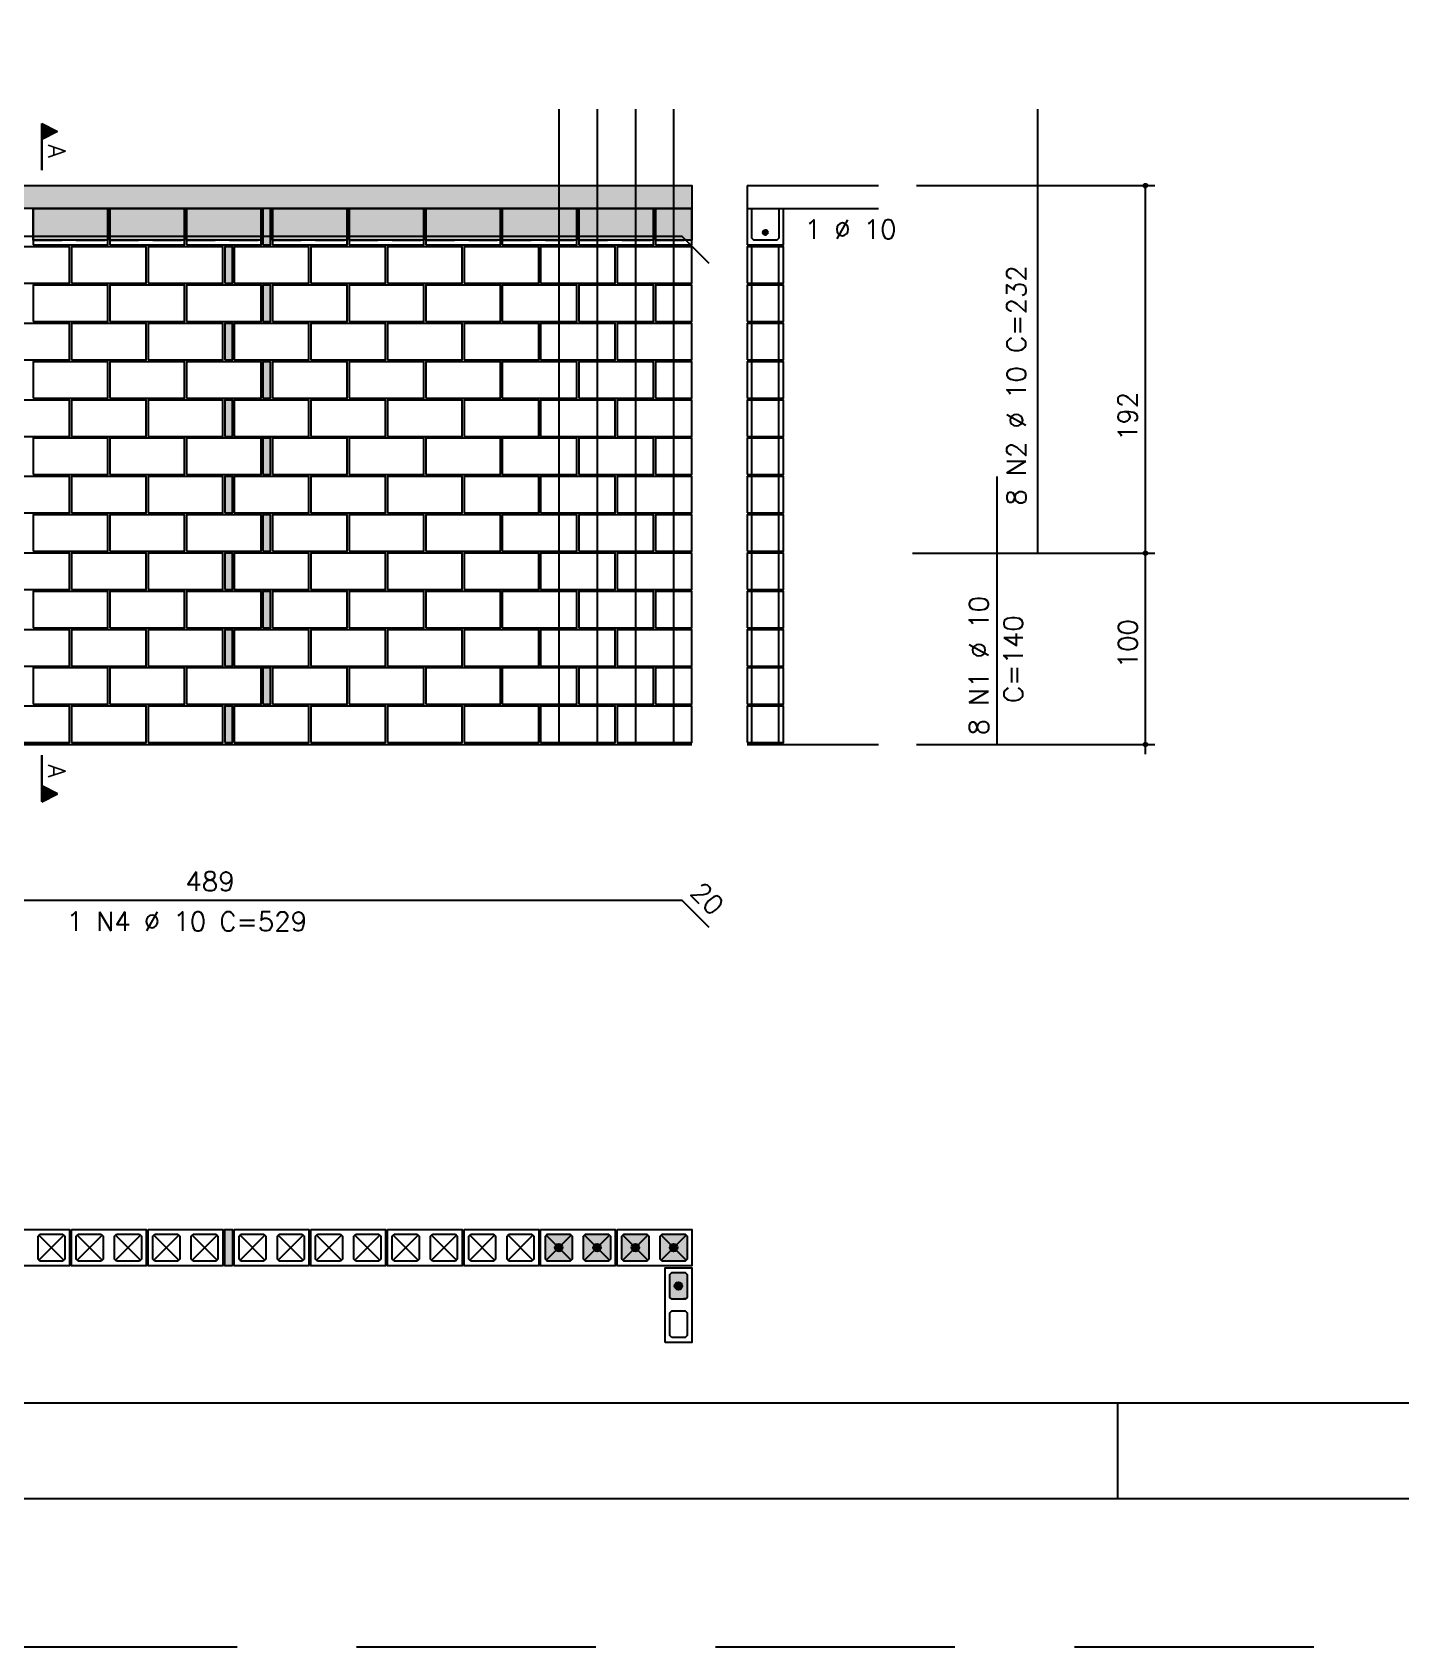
# Model space of a CAD drawing. Extents: x -1.9 to 86, y -1.6 to 60.9.
# Drawn here: x 9.66 to 23.96, y -1.55 to 15.32 of the extents above; entities that cross this region are included whole.
import ezdxf

# ---------------------------------------------------------------- set-up
doc = ezdxf.new("R2010")
doc.units = 0
doc.header["$MEASUREMENT"] = 0
doc.linetypes.add('ESTILO_TQS_0001', pattern=[0.45, 0.3, -0.15])
doc.linetypes.add('HIDDEN', pattern=[0.375, 0.25, -0.125])
doc.layers.get('0').update_dxf_attribs({"linetype": 'CONTINUOUS'})
doc.layers.get('Defpoints').update_dxf_attribs({"linetype": 'CONTINUOUS'})
for name, color, linetype in [('ARQ_FOLHA', 7, 'CONTINUOUS'), ('PENA_01', 1, 'CONTINUOUS'), ('PENA_02', 2, 'CONTINUOUS'), ('PENA_03', 3, 'CONTINUOUS'), ('PENA_05', 5, 'CONTINUOUS'), ('PENA_09', 254, 'CONTINUOUS'), ('PENA_11', 252, 'CONTINUOUS'), ('PENA_25', 210, 'CONTINUOUS')]:
    doc.layers.add(name, color=color, linetype=linetype)
doc.styles.get("Standard").update_dxf_attribs({"font": 'ROMANS.SHX'})

# ---------------------------------------------------------------- blocks, each defined once
blk = doc.blocks.new('FOLHA A1 - 841 X 594')
at = {"layer": 'ARQ_FOLHA', "color": 1}
blk.add_line((-631, 10), (-631, 0), dxfattribs=at)
for points in [[(-841, 0), (0, 0), (0, 594), (-841, 594)], [(-816, 10), (-10, 10), (-10, 584), (-816, 584)]]:
    blk.add_lwpolyline(points, close=True, dxfattribs=at)
at = {"layer": 'Defpoints', "color": 8, "linetype": 'HIDDEN', "ltscale": 100}
blk.add_lwpolyline([(-860.5, 609.5), (-860.5, -15.5), (19.5, -15.5), (19.5, 609.5)], close=True, dxfattribs=at)
blk = doc.blocks.new('*U24')
blk.add_blockref('FOLHA A1 - 841 X 594', (0, 0))

msp = doc.modelspace()

# ---------------------------------------------------------------- linework, layer by layer
at = {"layer": 'PENA_01', "linetype": 'Continuous'}
for p, q in [((9.99148, 2.487827), (9.73148, 2.747827)), ((9.73148, 2.487827), (9.99148, 2.747827)), ((10.13148, 2.487827), (10.39148, 2.747827)), ((10.39148, 2.487827), (10.13148, 2.747827)), ((10.79148, 2.487827), (10.53148, 2.747827)), ((10.53148, 2.487827), (10.79148, 2.747827)), ((10.93148, 2.487827), (11.19148, 2.747827)), ((11.19148, 2.487827), (10.93148, 2.747827)), ((11.59148, 2.487827), (11.33148, 2.747827)), ((11.33148, 2.487827), (11.59148, 2.747827)), ((11.83148, 2.487827), (12.09148, 2.747827)), ((12.09148, 2.487827), (11.83148, 2.747827)), ((12.49148, 2.487827), (12.23148, 2.747827)), ((12.23148, 2.487827), (12.49148, 2.747827)), ((12.63148, 2.487827), (12.89148, 2.747827)), ((12.89148, 2.487827), (12.63148, 2.747827)), ((13.29148, 2.487827), (13.03148, 2.747827)), ((13.03148, 2.487827), (13.29148, 2.747827)), ((13.43148, 2.487827), (13.69148, 2.747827)), ((13.69148, 2.487827), (13.43148, 2.747827)), ((14.09148, 2.487827), (13.83148, 2.747827)), ((13.83148, 2.487827), (14.09148, 2.747827)), ((14.23148, 2.487827), (14.49148, 2.747827)), ((14.49148, 2.487827), (14.23148, 2.747827)), ((14.89148, 2.487827), (14.63148, 2.747827)), ((14.63148, 2.487827), (14.89148, 2.747827)), ((15.03148, 2.487827), (15.29148, 2.747827)), ((15.29148, 2.487827), (15.03148, 2.747827)), ((15.69148, 2.487827), (15.43148, 2.747827)), ((15.43148, 2.487827), (15.69148, 2.747827)), ((15.83148, 2.487827), (16.09148, 2.747827)), ((16.09148, 2.487827), (15.83148, 2.747827)), ((16.49148, 2.487827), (16.23148, 2.747827)), ((16.23148, 2.487827), (16.49148, 2.747827))]:
    msp.add_line(p, q, dxfattribs=at)
for points in [[(16.34148, 2.077827), (16.32148, 2.097827), (16.32148, 2.337827), (16.34148, 2.357827), (16.48148, 2.357827), (16.50148, 2.337827), (16.50148, 2.097827), (16.48148, 2.077827), (16.34148, 2.077827)], [(16.34148, 1.677827), (16.32148, 1.697827), (16.32148, 1.937827), (16.34148, 1.957827), (16.48148, 1.957827), (16.50148, 1.937827), (16.50148, 1.697827), (16.48148, 1.677827), (16.34148, 1.677827)]]:
    msp.add_lwpolyline(points, dxfattribs=at)
at = {"layer": 'PENA_02', "linetype": 'ESTILO_TQS_0001'}
for p, q in [((9.67148, 13.144869), (10.45148, 13.144869)), ((10.47148, 13.144869), (11.25148, 13.144869)), ((11.27148, 13.144869), (12.05148, 13.144869)), ((12.17148, 13.144869), (12.95148, 13.144869)), ((12.97148, 13.144869), (13.75148, 13.144869)), ((13.77148, 13.144869), (14.55148, 13.144869)), ((14.57148, 13.144869), (15.35148, 13.144869)), ((15.37148, 13.144869), (16.15148, 13.144869)), ((16.17148, 13.144869), (16.55148, 13.144869))]:
    msp.add_line(p, q, dxfattribs=at)
at = {"layer": 'PENA_02', "linetype": 'Continuous'}
msp.add_line((6.57148, 7.874869), (16.55148, 7.874869), dxfattribs=at)
for points in [[(6.57148, 13.474869), (6.57148, 13.714869), (16.55148, 13.714869), (16.55148, 13.474869), (6.57148, 13.474869)], [(9.67148, 13.094869), (10.45148, 13.094869), (10.45148, 13.474869), (9.67148, 13.474869), (9.67148, 13.094869)], [(10.47148, 13.094869), (11.25148, 13.094869), (11.25148, 13.474869), (10.47148, 13.474869), (10.47148, 13.094869)], [(11.27148, 13.094869), (12.05148, 13.094869), (12.05148, 13.474869), (11.27148, 13.474869), (11.27148, 13.094869)], [(12.07148, 13.094869), (12.15148, 13.094869), (12.15148, 13.474869), (12.07148, 13.474869), (12.07148, 13.094869)], [(12.17148, 13.094869), (12.95148, 13.094869), (12.95148, 13.474869), (12.17148, 13.474869), (12.17148, 13.094869)], [(12.97148, 13.094869), (13.75148, 13.094869), (13.75148, 13.474869), (12.97148, 13.474869), (12.97148, 13.094869)], [(13.77148, 13.094869), (14.55148, 13.094869), (14.55148, 13.474869), (13.77148, 13.474869), (13.77148, 13.094869)], [(14.57148, 13.094869), (15.35148, 13.094869), (15.35148, 13.474869), (14.57148, 13.474869), (14.57148, 13.094869)], [(15.37148, 13.094869), (16.15148, 13.094869), (16.15148, 13.474869), (15.37148, 13.474869), (15.37148, 13.094869)], [(16.17148, 13.094869), (16.55148, 13.094869), (16.55148, 13.474869), (16.17148, 13.474869), (16.17148, 13.094869)], [(9.27148, 12.694869), (10.05148, 12.694869), (10.05148, 13.074869), (9.27148, 13.074869), (9.27148, 12.694869)], [(10.07148, 12.694869), (10.85148, 12.694869), (10.85148, 13.074869), (10.07148, 13.074869), (10.07148, 12.694869)], [(10.87148, 12.694869), (11.65148, 12.694869), (11.65148, 13.074869), (10.87148, 13.074869), (10.87148, 12.694869)], [(11.67148, 12.694869), (11.75148, 12.694869), (11.75148, 13.074869), (11.67148, 13.074869), (11.67148, 12.694869)], [(11.77148, 12.694869), (12.55148, 12.694869), (12.55148, 13.074869), (11.77148, 13.074869), (11.77148, 12.694869)], [(12.57148, 12.694869), (13.35148, 12.694869), (13.35148, 13.074869), (12.57148, 13.074869), (12.57148, 12.694869)], [(13.37148, 12.694869), (14.15148, 12.694869), (14.15148, 13.074869), (13.37148, 13.074869), (13.37148, 12.694869)], [(14.17148, 12.694869), (14.95148, 12.694869), (14.95148, 13.074869), (14.17148, 13.074869), (14.17148, 12.694869)], [(14.97148, 12.694869), (15.75148, 12.694869), (15.75148, 13.074869), (14.97148, 13.074869), (14.97148, 12.694869)], [(15.77148, 12.694869), (16.55148, 12.694869), (16.55148, 13.074869), (15.77148, 13.074869), (15.77148, 12.694869)], [(9.67148, 12.294869), (10.45148, 12.294869), (10.45148, 12.674869), (9.67148, 12.674869), (9.67148, 12.294869)], [(10.47148, 12.294869), (11.25148, 12.294869), (11.25148, 12.674869), (10.47148, 12.674869), (10.47148, 12.294869)], [(11.27148, 12.294869), (12.05148, 12.294869), (12.05148, 12.674869), (11.27148, 12.674869), (11.27148, 12.294869)], [(12.07148, 12.294869), (12.15148, 12.294869), (12.15148, 12.674869), (12.07148, 12.674869), (12.07148, 12.294869)], [(12.17148, 12.294869), (12.95148, 12.294869), (12.95148, 12.674869), (12.17148, 12.674869), (12.17148, 12.294869)], [(12.97148, 12.294869), (13.75148, 12.294869), (13.75148, 12.674869), (12.97148, 12.674869), (12.97148, 12.294869)], [(13.77148, 12.294869), (14.55148, 12.294869), (14.55148, 12.674869), (13.77148, 12.674869), (13.77148, 12.294869)], [(14.57148, 12.294869), (15.35148, 12.294869), (15.35148, 12.674869), (14.57148, 12.674869), (14.57148, 12.294869)], [(15.37148, 12.294869), (16.15148, 12.294869), (16.15148, 12.674869), (15.37148, 12.674869), (15.37148, 12.294869)], [(16.17148, 12.294869), (16.55148, 12.294869), (16.55148, 12.674869), (16.17148, 12.674869), (16.17148, 12.294869)], [(9.27148, 11.894869), (10.05148, 11.894869), (10.05148, 12.274869), (9.27148, 12.274869), (9.27148, 11.894869)], [(10.07148, 11.894869), (10.85148, 11.894869), (10.85148, 12.274869), (10.07148, 12.274869), (10.07148, 11.894869)], [(10.87148, 11.894869), (11.65148, 11.894869), (11.65148, 12.274869), (10.87148, 12.274869), (10.87148, 11.894869)], [(11.67148, 11.894869), (11.75148, 11.894869), (11.75148, 12.274869), (11.67148, 12.274869), (11.67148, 11.894869)], [(11.77148, 11.894869), (12.55148, 11.894869), (12.55148, 12.274869), (11.77148, 12.274869), (11.77148, 11.894869)], [(12.57148, 11.894869), (13.35148, 11.894869), (13.35148, 12.274869), (12.57148, 12.274869), (12.57148, 11.894869)], [(13.37148, 11.894869), (14.15148, 11.894869), (14.15148, 12.274869), (13.37148, 12.274869), (13.37148, 11.894869)], [(14.17148, 11.894869), (14.95148, 11.894869), (14.95148, 12.274869), (14.17148, 12.274869), (14.17148, 11.894869)], [(14.97148, 11.894869), (15.75148, 11.894869), (15.75148, 12.274869), (14.97148, 12.274869), (14.97148, 11.894869)], [(15.77148, 11.894869), (16.55148, 11.894869), (16.55148, 12.274869), (15.77148, 12.274869), (15.77148, 11.894869)], [(9.67148, 11.494869), (10.45148, 11.494869), (10.45148, 11.874869), (9.67148, 11.874869), (9.67148, 11.494869)], [(10.47148, 11.494869), (11.25148, 11.494869), (11.25148, 11.874869), (10.47148, 11.874869), (10.47148, 11.494869)], [(11.27148, 11.494869), (12.05148, 11.494869), (12.05148, 11.874869), (11.27148, 11.874869), (11.27148, 11.494869)], [(12.07148, 11.494869), (12.15148, 11.494869), (12.15148, 11.874869), (12.07148, 11.874869), (12.07148, 11.494869)], [(12.17148, 11.494869), (12.95148, 11.494869), (12.95148, 11.874869), (12.17148, 11.874869), (12.17148, 11.494869)], [(12.97148, 11.494869), (13.75148, 11.494869), (13.75148, 11.874869), (12.97148, 11.874869), (12.97148, 11.494869)], [(13.77148, 11.494869), (14.55148, 11.494869), (14.55148, 11.874869), (13.77148, 11.874869), (13.77148, 11.494869)], [(14.57148, 11.494869), (15.35148, 11.494869), (15.35148, 11.874869), (14.57148, 11.874869), (14.57148, 11.494869)], [(15.37148, 11.494869), (16.15148, 11.494869), (16.15148, 11.874869), (15.37148, 11.874869), (15.37148, 11.494869)], [(16.17148, 11.494869), (16.55148, 11.494869), (16.55148, 11.874869), (16.17148, 11.874869), (16.17148, 11.494869)], [(9.27148, 11.094869), (10.05148, 11.094869), (10.05148, 11.474869), (9.27148, 11.474869), (9.27148, 11.094869)], [(10.07148, 11.094869), (10.85148, 11.094869), (10.85148, 11.474869), (10.07148, 11.474869), (10.07148, 11.094869)], [(10.87148, 11.094869), (11.65148, 11.094869), (11.65148, 11.474869), (10.87148, 11.474869), (10.87148, 11.094869)], [(11.67148, 11.094869), (11.75148, 11.094869), (11.75148, 11.474869), (11.67148, 11.474869), (11.67148, 11.094869)], [(11.77148, 11.094869), (12.55148, 11.094869), (12.55148, 11.474869), (11.77148, 11.474869), (11.77148, 11.094869)], [(12.57148, 11.094869), (13.35148, 11.094869), (13.35148, 11.474869), (12.57148, 11.474869), (12.57148, 11.094869)], [(13.37148, 11.094869), (14.15148, 11.094869), (14.15148, 11.474869), (13.37148, 11.474869), (13.37148, 11.094869)], [(14.17148, 11.094869), (14.95148, 11.094869), (14.95148, 11.474869), (14.17148, 11.474869), (14.17148, 11.094869)], [(14.97148, 11.094869), (15.75148, 11.094869), (15.75148, 11.474869), (14.97148, 11.474869), (14.97148, 11.094869)], [(15.77148, 11.094869), (16.55148, 11.094869), (16.55148, 11.474869), (15.77148, 11.474869), (15.77148, 11.094869)], [(9.67148, 10.694869), (10.45148, 10.694869), (10.45148, 11.074869), (9.67148, 11.074869), (9.67148, 10.694869)], [(10.47148, 10.694869), (11.25148, 10.694869), (11.25148, 11.074869), (10.47148, 11.074869), (10.47148, 10.694869)], [(11.27148, 10.694869), (12.05148, 10.694869), (12.05148, 11.074869), (11.27148, 11.074869), (11.27148, 10.694869)], [(12.07148, 10.694869), (12.15148, 10.694869), (12.15148, 11.074869), (12.07148, 11.074869), (12.07148, 10.694869)], [(12.17148, 10.694869), (12.95148, 10.694869), (12.95148, 11.074869), (12.17148, 11.074869), (12.17148, 10.694869)], [(12.97148, 10.694869), (13.75148, 10.694869), (13.75148, 11.074869), (12.97148, 11.074869), (12.97148, 10.694869)], [(13.77148, 10.694869), (14.55148, 10.694869), (14.55148, 11.074869), (13.77148, 11.074869), (13.77148, 10.694869)], [(14.57148, 10.694869), (15.35148, 10.694869), (15.35148, 11.074869), (14.57148, 11.074869), (14.57148, 10.694869)], [(15.37148, 10.694869), (16.15148, 10.694869), (16.15148, 11.074869), (15.37148, 11.074869), (15.37148, 10.694869)], [(16.17148, 10.694869), (16.55148, 10.694869), (16.55148, 11.074869), (16.17148, 11.074869), (16.17148, 10.694869)], [(9.27148, 10.294869), (10.05148, 10.294869), (10.05148, 10.674869), (9.27148, 10.674869), (9.27148, 10.294869)], [(10.07148, 10.294869), (10.85148, 10.294869), (10.85148, 10.674869), (10.07148, 10.674869), (10.07148, 10.294869)], [(10.87148, 10.294869), (11.65148, 10.294869), (11.65148, 10.674869), (10.87148, 10.674869), (10.87148, 10.294869)], [(11.67148, 10.294869), (11.75148, 10.294869), (11.75148, 10.674869), (11.67148, 10.674869), (11.67148, 10.294869)], [(11.77148, 10.294869), (12.55148, 10.294869), (12.55148, 10.674869), (11.77148, 10.674869), (11.77148, 10.294869)], [(12.57148, 10.294869), (13.35148, 10.294869), (13.35148, 10.674869), (12.57148, 10.674869), (12.57148, 10.294869)], [(13.37148, 10.294869), (14.15148, 10.294869), (14.15148, 10.674869), (13.37148, 10.674869), (13.37148, 10.294869)], [(14.17148, 10.294869), (14.95148, 10.294869), (14.95148, 10.674869), (14.17148, 10.674869), (14.17148, 10.294869)], [(14.97148, 10.294869), (15.75148, 10.294869), (15.75148, 10.674869), (14.97148, 10.674869), (14.97148, 10.294869)], [(15.77148, 10.294869), (16.55148, 10.294869), (16.55148, 10.674869), (15.77148, 10.674869), (15.77148, 10.294869)], [(9.67148, 9.894869), (10.45148, 9.894869), (10.45148, 10.274869), (9.67148, 10.274869), (9.67148, 9.894869)], [(10.47148, 9.894869), (11.25148, 9.894869), (11.25148, 10.274869), (10.47148, 10.274869), (10.47148, 9.894869)], [(11.27148, 9.894869), (12.05148, 9.894869), (12.05148, 10.274869), (11.27148, 10.274869), (11.27148, 9.894869)], [(12.07148, 9.894869), (12.15148, 9.894869), (12.15148, 10.274869), (12.07148, 10.274869), (12.07148, 9.894869)], [(12.17148, 9.894869), (12.95148, 9.894869), (12.95148, 10.274869), (12.17148, 10.274869), (12.17148, 9.894869)], [(12.97148, 9.894869), (13.75148, 9.894869), (13.75148, 10.274869), (12.97148, 10.274869), (12.97148, 9.894869)], [(13.77148, 9.894869), (14.55148, 9.894869), (14.55148, 10.274869), (13.77148, 10.274869), (13.77148, 9.894869)], [(14.57148, 9.894869), (15.35148, 9.894869), (15.35148, 10.274869), (14.57148, 10.274869), (14.57148, 9.894869)], [(15.37148, 9.894869), (16.15148, 9.894869), (16.15148, 10.274869), (15.37148, 10.274869), (15.37148, 9.894869)], [(16.17148, 9.894869), (16.55148, 9.894869), (16.55148, 10.274869), (16.17148, 10.274869), (16.17148, 9.894869)], [(9.27148, 9.494869), (10.05148, 9.494869), (10.05148, 9.874869), (9.27148, 9.874869), (9.27148, 9.494869)], [(10.07148, 9.494869), (10.85148, 9.494869), (10.85148, 9.874869), (10.07148, 9.874869), (10.07148, 9.494869)], [(10.87148, 9.494869), (11.65148, 9.494869), (11.65148, 9.874869), (10.87148, 9.874869), (10.87148, 9.494869)], [(11.67148, 9.494869), (11.75148, 9.494869), (11.75148, 9.874869), (11.67148, 9.874869), (11.67148, 9.494869)], [(11.77148, 9.494869), (12.55148, 9.494869), (12.55148, 9.874869), (11.77148, 9.874869), (11.77148, 9.494869)], [(12.57148, 9.494869), (13.35148, 9.494869), (13.35148, 9.874869), (12.57148, 9.874869), (12.57148, 9.494869)], [(13.37148, 9.494869), (14.15148, 9.494869), (14.15148, 9.874869), (13.37148, 9.874869), (13.37148, 9.494869)], [(14.17148, 9.494869), (14.95148, 9.494869), (14.95148, 9.874869), (14.17148, 9.874869), (14.17148, 9.494869)], [(14.97148, 9.494869), (15.75148, 9.494869), (15.75148, 9.874869), (14.97148, 9.874869), (14.97148, 9.494869)], [(15.77148, 9.494869), (16.55148, 9.494869), (16.55148, 9.874869), (15.77148, 9.874869), (15.77148, 9.494869)], [(9.67148, 9.094869), (10.45148, 9.094869), (10.45148, 9.474869), (9.67148, 9.474869), (9.67148, 9.094869)], [(10.47148, 9.094869), (11.25148, 9.094869), (11.25148, 9.474869), (10.47148, 9.474869), (10.47148, 9.094869)], [(11.27148, 9.094869), (12.05148, 9.094869), (12.05148, 9.474869), (11.27148, 9.474869), (11.27148, 9.094869)], [(12.07148, 9.094869), (12.15148, 9.094869), (12.15148, 9.474869), (12.07148, 9.474869), (12.07148, 9.094869)], [(12.17148, 9.094869), (12.95148, 9.094869), (12.95148, 9.474869), (12.17148, 9.474869), (12.17148, 9.094869)], [(12.97148, 9.094869), (13.75148, 9.094869), (13.75148, 9.474869), (12.97148, 9.474869), (12.97148, 9.094869)], [(13.77148, 9.094869), (14.55148, 9.094869), (14.55148, 9.474869), (13.77148, 9.474869), (13.77148, 9.094869)], [(14.57148, 9.094869), (15.35148, 9.094869), (15.35148, 9.474869), (14.57148, 9.474869), (14.57148, 9.094869)], [(15.37148, 9.094869), (16.15148, 9.094869), (16.15148, 9.474869), (15.37148, 9.474869), (15.37148, 9.094869)], [(16.17148, 9.094869), (16.55148, 9.094869), (16.55148, 9.474869), (16.17148, 9.474869), (16.17148, 9.094869)], [(9.27148, 8.694869), (10.05148, 8.694869), (10.05148, 9.074869), (9.27148, 9.074869), (9.27148, 8.694869)], [(10.07148, 8.694869), (10.85148, 8.694869), (10.85148, 9.074869), (10.07148, 9.074869), (10.07148, 8.694869)], [(10.87148, 8.694869), (11.65148, 8.694869), (11.65148, 9.074869), (10.87148, 9.074869), (10.87148, 8.694869)], [(11.67148, 8.694869), (11.75148, 8.694869), (11.75148, 9.074869), (11.67148, 9.074869), (11.67148, 8.694869)], [(11.77148, 8.694869), (12.55148, 8.694869), (12.55148, 9.074869), (11.77148, 9.074869), (11.77148, 8.694869)], [(12.57148, 8.694869), (13.35148, 8.694869), (13.35148, 9.074869), (12.57148, 9.074869), (12.57148, 8.694869)], [(13.37148, 8.694869), (14.15148, 8.694869), (14.15148, 9.074869), (13.37148, 9.074869), (13.37148, 8.694869)], [(14.17148, 8.694869), (14.95148, 8.694869), (14.95148, 9.074869), (14.17148, 9.074869), (14.17148, 8.694869)], [(14.97148, 8.694869), (15.75148, 8.694869), (15.75148, 9.074869), (14.97148, 9.074869), (14.97148, 8.694869)], [(15.77148, 8.694869), (16.55148, 8.694869), (16.55148, 9.074869), (15.77148, 9.074869), (15.77148, 8.694869)], [(9.67148, 8.294869), (10.45148, 8.294869), (10.45148, 8.674869), (9.67148, 8.674869), (9.67148, 8.294869)], [(10.47148, 8.294869), (11.25148, 8.294869), (11.25148, 8.674869), (10.47148, 8.674869), (10.47148, 8.294869)], [(11.27148, 8.294869), (12.05148, 8.294869), (12.05148, 8.674869), (11.27148, 8.674869), (11.27148, 8.294869)], [(12.07148, 8.294869), (12.15148, 8.294869), (12.15148, 8.674869), (12.07148, 8.674869), (12.07148, 8.294869)], [(12.17148, 8.294869), (12.95148, 8.294869), (12.95148, 8.674869), (12.17148, 8.674869), (12.17148, 8.294869)], [(12.97148, 8.294869), (13.75148, 8.294869), (13.75148, 8.674869), (12.97148, 8.674869), (12.97148, 8.294869)], [(13.77148, 8.294869), (14.55148, 8.294869), (14.55148, 8.674869), (13.77148, 8.674869), (13.77148, 8.294869)], [(14.57148, 8.294869), (15.35148, 8.294869), (15.35148, 8.674869), (14.57148, 8.674869), (14.57148, 8.294869)], [(15.37148, 8.294869), (16.15148, 8.294869), (16.15148, 8.674869), (15.37148, 8.674869), (15.37148, 8.294869)], [(16.17148, 8.294869), (16.55148, 8.294869), (16.55148, 8.674869), (16.17148, 8.674869), (16.17148, 8.294869)], [(9.27148, 7.894869), (10.05148, 7.894869), (10.05148, 8.274869), (9.27148, 8.274869), (9.27148, 7.894869)], [(10.07148, 7.894869), (10.85148, 7.894869), (10.85148, 8.274869), (10.07148, 8.274869), (10.07148, 7.894869)], [(10.87148, 7.894869), (11.65148, 7.894869), (11.65148, 8.274869), (10.87148, 8.274869), (10.87148, 7.894869)], [(11.67148, 7.894869), (11.75148, 7.894869), (11.75148, 8.274869), (11.67148, 8.274869), (11.67148, 7.894869)], [(11.77148, 7.894869), (12.55148, 7.894869), (12.55148, 8.274869), (11.77148, 8.274869), (11.77148, 7.894869)], [(12.57148, 7.894869), (13.35148, 7.894869), (13.35148, 8.274869), (12.57148, 8.274869), (12.57148, 7.894869)], [(13.37148, 7.894869), (14.15148, 7.894869), (14.15148, 8.274869), (13.37148, 8.274869), (13.37148, 7.894869)], [(14.17148, 7.894869), (14.95148, 7.894869), (14.95148, 8.274869), (14.17148, 8.274869), (14.17148, 7.894869)], [(14.97148, 7.894869), (15.75148, 7.894869), (15.75148, 8.274869), (14.97148, 8.274869), (14.97148, 7.894869)], [(15.77148, 7.894869), (16.55148, 7.894869), (16.55148, 8.274869), (15.77148, 8.274869), (15.77148, 7.894869)], [(9.27148, 2.807827), (10.05148, 2.807827), (10.05148, 2.427827), (9.27148, 2.427827), (9.27148, 2.807827)], [(10.07148, 2.807827), (10.85148, 2.807827), (10.85148, 2.427827), (10.07148, 2.427827), (10.07148, 2.807827)], [(10.87148, 2.807827), (11.65148, 2.807827), (11.65148, 2.427827), (10.87148, 2.427827), (10.87148, 2.807827)], [(11.75148, 2.427827), (11.67148, 2.427827), (11.67148, 2.807827), (11.75148, 2.807827), (11.75148, 2.427827)], [(11.77148, 2.807827), (12.55148, 2.807827), (12.55148, 2.427827), (11.77148, 2.427827), (11.77148, 2.807827)], [(12.57148, 2.807827), (13.35148, 2.807827), (13.35148, 2.427827), (12.57148, 2.427827), (12.57148, 2.807827)], [(13.37148, 2.807827), (14.15148, 2.807827), (14.15148, 2.427827), (13.37148, 2.427827), (13.37148, 2.807827)], [(14.17148, 2.807827), (14.95148, 2.807827), (14.95148, 2.427827), (14.17148, 2.427827), (14.17148, 2.807827)], [(14.97148, 2.807827), (15.75148, 2.807827), (15.75148, 2.427827), (14.97148, 2.427827), (14.97148, 2.807827)], [(15.77148, 2.807827), (16.55148, 2.807827), (16.55148, 2.427827), (15.77148, 2.427827), (15.77148, 2.807827)], [(16.27148, 1.627827), (16.27148, 2.407827), (16.55148, 2.407827), (16.55148, 1.627827), (16.27148, 1.627827)]]:
    msp.add_lwpolyline(points, dxfattribs=at)
at = {"layer": 'PENA_02', "linetype": 'ESTILO_TQS_0001'}
for points in [[(9.72148, 2.737827), (9.74148, 2.757827), (9.98148, 2.757827), (10.00148, 2.737827), (10.00148, 2.497827), (9.98148, 2.477827), (9.74148, 2.477827), (9.72148, 2.497827), (9.72148, 2.737827)], [(10.12148, 2.737827), (10.14148, 2.757827), (10.38148, 2.757827), (10.40148, 2.737827), (10.40148, 2.497827), (10.38148, 2.477827), (10.14148, 2.477827), (10.12148, 2.497827), (10.12148, 2.737827)], [(10.52148, 2.737827), (10.54148, 2.757827), (10.78148, 2.757827), (10.80148, 2.737827), (10.80148, 2.497827), (10.78148, 2.477827), (10.54148, 2.477827), (10.52148, 2.497827), (10.52148, 2.737827)], [(10.92148, 2.737827), (10.94148, 2.757827), (11.18148, 2.757827), (11.20148, 2.737827), (11.20148, 2.497827), (11.18148, 2.477827), (10.94148, 2.477827), (10.92148, 2.497827), (10.92148, 2.737827)], [(11.32148, 2.737827), (11.34148, 2.757827), (11.58148, 2.757827), (11.60148, 2.737827), (11.60148, 2.497827), (11.58148, 2.477827), (11.34148, 2.477827), (11.32148, 2.497827), (11.32148, 2.737827)], [(11.82148, 2.737827), (11.84148, 2.757827), (12.08148, 2.757827), (12.10148, 2.737827), (12.10148, 2.497827), (12.08148, 2.477827), (11.84148, 2.477827), (11.82148, 2.497827), (11.82148, 2.737827)], [(12.22148, 2.737827), (12.24148, 2.757827), (12.48148, 2.757827), (12.50148, 2.737827), (12.50148, 2.497827), (12.48148, 2.477827), (12.24148, 2.477827), (12.22148, 2.497827), (12.22148, 2.737827)], [(12.62148, 2.737827), (12.64148, 2.757827), (12.88148, 2.757827), (12.90148, 2.737827), (12.90148, 2.497827), (12.88148, 2.477827), (12.64148, 2.477827), (12.62148, 2.497827), (12.62148, 2.737827)], [(13.02148, 2.737827), (13.04148, 2.757827), (13.28148, 2.757827), (13.30148, 2.737827), (13.30148, 2.497827), (13.28148, 2.477827), (13.04148, 2.477827), (13.02148, 2.497827), (13.02148, 2.737827)], [(13.42148, 2.737827), (13.44148, 2.757827), (13.68148, 2.757827), (13.70148, 2.737827), (13.70148, 2.497827), (13.68148, 2.477827), (13.44148, 2.477827), (13.42148, 2.497827), (13.42148, 2.737827)], [(13.82148, 2.737827), (13.84148, 2.757827), (14.08148, 2.757827), (14.10148, 2.737827), (14.10148, 2.497827), (14.08148, 2.477827), (13.84148, 2.477827), (13.82148, 2.497827), (13.82148, 2.737827)], [(14.22148, 2.737827), (14.24148, 2.757827), (14.48148, 2.757827), (14.50148, 2.737827), (14.50148, 2.497827), (14.48148, 2.477827), (14.24148, 2.477827), (14.22148, 2.497827), (14.22148, 2.737827)], [(14.62148, 2.737827), (14.64148, 2.757827), (14.88148, 2.757827), (14.90148, 2.737827), (14.90148, 2.497827), (14.88148, 2.477827), (14.64148, 2.477827), (14.62148, 2.497827), (14.62148, 2.737827)], [(15.02148, 2.737827), (15.04148, 2.757827), (15.28148, 2.757827), (15.30148, 2.737827), (15.30148, 2.497827), (15.28148, 2.477827), (15.04148, 2.477827), (15.02148, 2.497827), (15.02148, 2.737827)], [(15.42148, 2.737827), (15.44148, 2.757827), (15.68148, 2.757827), (15.70148, 2.737827), (15.70148, 2.497827), (15.68148, 2.477827), (15.44148, 2.477827), (15.42148, 2.497827), (15.42148, 2.737827)], [(15.82148, 2.737827), (15.84148, 2.757827), (16.08148, 2.757827), (16.10148, 2.737827), (16.10148, 2.497827), (16.08148, 2.477827), (15.84148, 2.477827), (15.82148, 2.497827), (15.82148, 2.737827)], [(16.22148, 2.737827), (16.24148, 2.757827), (16.48148, 2.757827), (16.50148, 2.737827), (16.50148, 2.497827), (16.48148, 2.477827), (16.24148, 2.477827), (16.22148, 2.497827), (16.22148, 2.737827)]]:
    msp.add_lwpolyline(points, dxfattribs=at)
at = {"layer": 'PENA_02', "linetype": 'Continuous'}
for centre, radius in [((21.289531, 13.714869), 0.02), ((21.289531, 13.714869), 0.01), ((21.289531, 9.874869), 0.02), ((21.289531, 9.874869), 0.01), ((21.289531, 7.874869), 0.02), ((21.289531, 7.874869), 0.01)]:
    msp.add_circle(centre, radius, dxfattribs=at)
at = {"layer": 'PENA_03', "linetype": 'Continuous'}
for p, q in [((9.759853, 13.876184), (9.759853, 14.362566)), ((9.759853, 14.362566), (9.925786, 14.2796)), ((9.760548, 14.361438), (9.924225, 14.2796)), ((9.760549, 14.361438), (9.760549, 14.197761)), ((9.772617, 14.356184), (9.772617, 14.203015)), ((9.785381, 14.349802), (9.785381, 14.209397)), ((9.798145, 14.34342), (9.798145, 14.215779)), ((9.925786, 14.2796), (9.760548, 14.196981)), ((9.924225, 14.2796), (9.760549, 14.197761)), ((9.760549, 14.196981), (9.760549, 13.876184)), ((9.810909, 14.337038), (9.810909, 14.222161)), ((9.823673, 14.330656), (9.823673, 14.228543)), ((9.836437, 14.324274), (9.836437, 14.234925)), ((9.849201, 14.317892), (9.849201, 14.241307)), ((9.861965, 14.31151), (9.861965, 14.247689)), ((9.874729, 14.305128), (9.874729, 14.254071)), ((9.887493, 14.298746), (9.887493, 14.260453)), ((9.900258, 14.292364), (9.900258, 14.266835)), ((9.913022, 14.285982), (9.913022, 14.273218)), ((17.129535, 13.714869), (17.129535, 13.094869)), ((17.129535, 13.714869), (18.500215, 13.714869)), ((18.900215, 13.714869), (21.389531, 13.714869)), ((21.289531, 7.774336), (21.289531, 13.714869)), ((17.129535, 13.474869), (18.500215, 13.474869)), ((17.179535, 12.694869), (17.179535, 13.074869)), ((17.459535, 12.694869), (17.459535, 13.074869)), ((17.179535, 12.294869), (17.179535, 12.674869)), ((17.459535, 12.294869), (17.459535, 12.674869)), ((17.179535, 11.894869), (17.179535, 12.274869)), ((17.459535, 11.894869), (17.459535, 12.274869)), ((17.179535, 11.494869), (17.179535, 11.874869)), ((17.459535, 11.494869), (17.459535, 11.874869)), ((17.179535, 11.094869), (17.179535, 11.474869)), ((17.459535, 11.094869), (17.459535, 11.474869)), ((17.179535, 10.694869), (17.179535, 11.074869)), ((17.459535, 10.694869), (17.459535, 11.074869)), ((17.179535, 10.294869), (17.179535, 10.674869)), ((17.459535, 10.294869), (17.459535, 10.674869)), ((17.179535, 9.894869), (17.179535, 10.274869)), ((17.459535, 9.894869), (17.459535, 10.274869)), ((17.179535, 9.494869), (17.179535, 9.874869)), ((17.459535, 9.494869), (17.459535, 9.874869)), ((18.858283, 9.874869), (21.389531, 9.874869)), ((17.179535, 9.094869), (17.179535, 9.474869)), ((17.459535, 9.094869), (17.459535, 9.474869)), ((17.179535, 8.694869), (17.179535, 9.074869)), ((17.459535, 8.694869), (17.459535, 9.074869)), ((17.179535, 8.294869), (17.179535, 8.674869)), ((17.459535, 8.294869), (17.459535, 8.674869)), ((17.179535, 7.894869), (17.179535, 8.274869)), ((17.459535, 7.894869), (17.459535, 8.274869)), ((9.759853, 7.764011), (9.759853, 7.277629)), ((9.760549, 7.443214), (9.760549, 7.764011)), ((17.129535, 7.874869), (18.500215, 7.874869)), ((18.900215, 7.874869), (21.389531, 7.874869)), ((9.925786, 7.360595), (9.760548, 7.443214)), ((9.760549, 7.278757), (9.760549, 7.442434)), ((9.924225, 7.360595), (9.760549, 7.442434)), ((9.772617, 7.284011), (9.772617, 7.43718)), ((9.785381, 7.290393), (9.785381, 7.430798)), ((9.798145, 7.296775), (9.798145, 7.424416)), ((9.759853, 7.277629), (9.925786, 7.360595)), ((9.760548, 7.278757), (9.924225, 7.360595)), ((9.810909, 7.303157), (9.810909, 7.418034)), ((9.823673, 7.309539), (9.823673, 7.411652)), ((9.836437, 7.315921), (9.836437, 7.40527)), ((9.849201, 7.322303), (9.849201, 7.398888)), ((9.861965, 7.328685), (9.861965, 7.392506)), ((9.874729, 7.335067), (9.874729, 7.386124)), ((9.887493, 7.341449), (9.887493, 7.379742)), ((9.900258, 7.347831), (9.900258, 7.37336)), ((9.913022, 7.354213), (9.913022, 7.366977))]:
    msp.add_line(p, q, dxfattribs=at)
for points in [[(17.129535, 13.094869), (17.509535, 13.094869), (17.509535, 13.474869)], [(17.459535, 13.474869), (17.459535, 13.164869), (17.439535, 13.144869), (17.199535, 13.144869), (17.179535, 13.164869), (17.179535, 13.474869)], [(17.344084, 13.225859), (17.341923, 13.236027), (17.335813, 13.244437), (17.32681, 13.249635), (17.316471, 13.250722), (17.306584, 13.24751), (17.298859, 13.240554), (17.294631, 13.231057), (17.294631, 13.220661), (17.298859, 13.211164), (17.306584, 13.204208), (17.316471, 13.200996), (17.32681, 13.202082), (17.335813, 13.20728), (17.341923, 13.21569), (17.344084, 13.225859)], [(17.129535, 12.694869), (17.509535, 12.694869), (17.509535, 13.074869), (17.129535, 13.074869), (17.129535, 12.694869)], [(17.129535, 12.294869), (17.509535, 12.294869), (17.509535, 12.674869), (17.129535, 12.674869), (17.129535, 12.294869)], [(17.129535, 11.894869), (17.509535, 11.894869), (17.509535, 12.274869), (17.129535, 12.274869), (17.129535, 11.894869)], [(17.129535, 11.494869), (17.509535, 11.494869), (17.509535, 11.874869), (17.129535, 11.874869), (17.129535, 11.494869)], [(17.129535, 11.094869), (17.509535, 11.094869), (17.509535, 11.474869), (17.129535, 11.474869), (17.129535, 11.094869)], [(17.129535, 10.694869), (17.509535, 10.694869), (17.509535, 11.074869), (17.129535, 11.074869), (17.129535, 10.694869)], [(17.129535, 10.294869), (17.509535, 10.294869), (17.509535, 10.674869), (17.129535, 10.674869), (17.129535, 10.294869)], [(17.129535, 9.894869), (17.509535, 9.894869), (17.509535, 10.274869), (17.129535, 10.274869), (17.129535, 9.894869)], [(17.129535, 9.494869), (17.509535, 9.494869), (17.509535, 9.874869), (17.129535, 9.874869), (17.129535, 9.494869)], [(17.129535, 9.094869), (17.509535, 9.094869), (17.509535, 9.474869), (17.129535, 9.474869), (17.129535, 9.094869)], [(17.129535, 8.694869), (17.509535, 8.694869), (17.509535, 9.074869), (17.129535, 9.074869), (17.129535, 8.694869)], [(17.129535, 8.294869), (17.509535, 8.294869), (17.509535, 8.674869), (17.129535, 8.674869), (17.129535, 8.294869)], [(17.129535, 7.894869), (17.509535, 7.894869), (17.509535, 8.274869), (17.129535, 8.274869), (17.129535, 7.894869)], [(15.30148, 2.497827), (15.28148, 2.477827), (15.04148, 2.477827), (15.02148, 2.497827), (15.02148, 2.737827), (15.04148, 2.757827), (15.28148, 2.757827), (15.30148, 2.737827), (15.30148, 2.497827)], [(15.70148, 2.497827), (15.68148, 2.477827), (15.44148, 2.477827), (15.42148, 2.497827), (15.42148, 2.737827), (15.44148, 2.757827), (15.68148, 2.757827), (15.70148, 2.737827), (15.70148, 2.497827)], [(16.10148, 2.497827), (16.08148, 2.477827), (15.84148, 2.477827), (15.82148, 2.497827), (15.82148, 2.737827), (15.84148, 2.757827), (16.08148, 2.757827), (16.10148, 2.737827), (16.10148, 2.497827)], [(16.50148, 2.497827), (16.48148, 2.477827), (16.24148, 2.477827), (16.22148, 2.497827), (16.22148, 2.737827), (16.24148, 2.757827), (16.48148, 2.757827), (16.50148, 2.737827), (16.50148, 2.497827)], [(16.34148, 2.077827), (16.32148, 2.097827), (16.32148, 2.337827), (16.34148, 2.357827), (16.48148, 2.357827), (16.50148, 2.337827), (16.50148, 2.097827), (16.48148, 2.077827), (16.34148, 2.077827)]]:
    msp.add_lwpolyline(points, dxfattribs=at)
for centre, radius in [((17.319084, 13.225859), 0.025), ((15.16148, 2.617827), 0.04), ((15.56148, 2.617827), 0.04), ((15.96148, 2.617827), 0.04), ((16.36148, 2.617827), 0.04), ((16.41148, 2.217827), 0.04)]:
    msp.add_circle(centre, radius, dxfattribs=at)
for points in [[(17.344084, 13.225859), (17.298859, 13.240554), (17.294631, 13.231057)], [(17.344084, 13.225859), (17.294631, 13.231057), (17.294631, 13.220661)], [(17.344084, 13.225859), (17.294631, 13.220661), (17.298859, 13.211164)], [(17.344084, 13.225859), (17.306584, 13.24751), (17.295592, 13.234409)], [(17.344084, 13.225859), (17.295592, 13.234409), (17.295592, 13.217308)], [(17.344084, 13.225859), (17.295592, 13.217308), (17.306584, 13.204208)], [(17.344084, 13.225859), (17.306584, 13.24751), (17.298859, 13.240554)], [(17.344084, 13.225859), (17.298859, 13.211164), (17.306584, 13.204208)], [(17.344084, 13.225859), (17.316471, 13.250722), (17.306584, 13.24751)], [(17.344084, 13.225859), (17.323426, 13.250479), (17.306584, 13.24751)], [(17.344084, 13.225859), (17.306584, 13.204208), (17.323426, 13.201239)], [(17.344084, 13.225859), (17.306584, 13.204208), (17.316471, 13.200996)], [(17.344084, 13.225859), (17.32681, 13.249635), (17.316471, 13.250722)], [(17.344084, 13.225859), (17.316471, 13.200996), (17.32681, 13.202082)], [(17.344084, 13.225859), (17.338235, 13.241929), (17.323426, 13.250479)], [(17.344084, 13.225859), (17.323426, 13.201239), (17.338235, 13.209789)], [(17.344084, 13.225859), (17.335813, 13.244437), (17.32681, 13.249635)], [(17.344084, 13.225859), (17.32681, 13.202082), (17.335813, 13.20728)], [(17.344084, 13.225859), (17.341923, 13.236027), (17.335813, 13.244437)], [(17.344084, 13.225859), (17.335813, 13.20728), (17.341923, 13.21569)], [(17.344084, 13.225859), (17.338235, 13.209789), (17.344084, 13.225859)], [(17.344084, 13.225859), (17.341923, 13.21569), (17.344084, 13.225859)], [(15.20148, 2.617827), (15.14148, 2.652468), (15.123892, 2.631508)], [(15.20148, 2.617827), (15.123892, 2.631508), (15.123892, 2.604146)], [(15.20148, 2.617827), (15.123892, 2.604146), (15.14148, 2.583186)], [(15.20148, 2.617827), (15.168426, 2.657219), (15.14148, 2.652468)], [(15.20148, 2.617827), (15.14148, 2.583186), (15.168426, 2.578435)], [(15.20148, 2.617827), (15.192122, 2.643538), (15.168426, 2.657219)], [(15.20148, 2.617827), (15.168426, 2.578435), (15.192122, 2.592115)], [(15.20148, 2.617827), (15.192122, 2.592115), (15.20148, 2.617827)], [(15.60148, 2.617827), (15.54148, 2.652468), (15.523892, 2.631508)], [(15.60148, 2.617827), (15.523892, 2.631508), (15.523892, 2.604146)], [(15.60148, 2.617827), (15.523892, 2.604146), (15.54148, 2.583186)], [(15.60148, 2.617827), (15.568426, 2.657219), (15.54148, 2.652468)], [(15.60148, 2.617827), (15.54148, 2.583186), (15.568426, 2.578435)], [(15.60148, 2.617827), (15.592122, 2.643538), (15.568426, 2.657219)], [(15.60148, 2.617827), (15.568426, 2.578435), (15.592122, 2.592115)], [(15.60148, 2.617827), (15.592122, 2.592115), (15.60148, 2.617827)], [(16.00148, 2.617827), (15.94148, 2.652468), (15.923892, 2.631508)], [(16.00148, 2.617827), (15.923892, 2.631508), (15.923892, 2.604146)], [(16.00148, 2.617827), (15.923892, 2.604146), (15.94148, 2.583186)], [(16.00148, 2.617827), (15.968426, 2.657219), (15.94148, 2.652468)], [(16.00148, 2.617827), (15.94148, 2.583186), (15.968426, 2.578435)], [(16.00148, 2.617827), (15.992122, 2.643538), (15.968426, 2.657219)], [(16.00148, 2.617827), (15.968426, 2.578435), (15.992122, 2.592115)], [(16.00148, 2.617827), (15.992122, 2.592115), (16.00148, 2.617827)], [(16.40148, 2.617827), (16.34148, 2.652468), (16.323892, 2.631508)], [(16.40148, 2.617827), (16.323892, 2.631508), (16.323892, 2.604146)], [(16.40148, 2.617827), (16.323892, 2.604146), (16.34148, 2.583186)], [(16.40148, 2.617827), (16.368426, 2.657219), (16.34148, 2.652468)], [(16.40148, 2.617827), (16.34148, 2.583186), (16.368426, 2.578435)], [(16.40148, 2.617827), (16.392122, 2.643538), (16.368426, 2.657219)], [(16.40148, 2.617827), (16.368426, 2.578435), (16.392122, 2.592115)], [(16.40148, 2.617827), (16.392122, 2.592115), (16.40148, 2.617827)], [(16.45148, 2.217827), (16.39148, 2.252468), (16.373892, 2.231508)], [(16.45148, 2.217827), (16.373892, 2.231508), (16.373892, 2.204146)], [(16.45148, 2.217827), (16.373892, 2.204146), (16.39148, 2.183186)], [(16.45148, 2.217827), (16.418426, 2.257219), (16.39148, 2.252468)], [(16.45148, 2.217827), (16.39148, 2.183186), (16.418426, 2.178435)], [(16.45148, 2.217827), (16.442122, 2.243538), (16.418426, 2.257219)], [(16.45148, 2.217827), (16.418426, 2.178435), (16.442122, 2.192115)], [(16.45148, 2.217827), (16.442122, 2.192115), (16.45148, 2.217827)]]:
    msp.add_solid(points, dxfattribs=at)
at = {"layer": 'PENA_05', "linetype": 'Continuous'}
for p, q in [((20.16578, 9.874869), (20.16578, 14.514869)), ((16.45148, 13.184869), (6.67148, 13.184869)), ((16.734322, 12.902026), (16.45148, 13.184869)), ((19.739856, 7.874869), (19.739856, 10.674869)), ((16.45148, 6.244581), (6.67148, 6.244581)), ((16.734322, 5.961738), (16.45148, 6.244581))]:
    msp.add_line(p, q, dxfattribs=at)
for points in [[(15.16148, 14.514869), (15.16148, 7.874869)], [(15.56148, 14.514869), (15.56148, 7.874869)], [(15.96148, 14.514869), (15.96148, 7.874869)], [(16.36148, 14.514869), (16.36148, 7.874869)]]:
    msp.add_lwpolyline(points, dxfattribs=at)
at = {"layer": 'PENA_09', "linetype": 'Continuous'}
for points in [[(9.67148, 13.144869), (9.67148, 13.474869), (10.45148, 13.474869), (10.45148, 13.144869), (9.67148, 13.144869)], [(10.47148, 13.144869), (10.47148, 13.474869), (11.25148, 13.474869), (11.25148, 13.144869), (10.47148, 13.144869)], [(11.27148, 13.144869), (11.27148, 13.474869), (12.05148, 13.474869), (12.05148, 13.144869), (11.27148, 13.144869)], [(12.17148, 13.144869), (12.17148, 13.474869), (12.95148, 13.474869), (12.95148, 13.144869), (12.17148, 13.144869)], [(12.97148, 13.144869), (12.97148, 13.474869), (13.75148, 13.474869), (13.75148, 13.144869), (12.97148, 13.144869)], [(13.77148, 13.144869), (13.77148, 13.474869), (14.55148, 13.474869), (14.55148, 13.144869), (13.77148, 13.144869)], [(14.57148, 13.144869), (14.57148, 13.474869), (15.35148, 13.474869), (15.35148, 13.144869), (14.57148, 13.144869)], [(15.37148, 13.144869), (15.37148, 13.474869), (16.15148, 13.474869), (16.15148, 13.144869), (15.37148, 13.144869)], [(16.17148, 13.144869), (16.17148, 13.474869), (16.55148, 13.474869), (16.55148, 13.144869), (16.17148, 13.144869)]]:
    msp.add_lwpolyline(points, dxfattribs=at)
for points in [[(9.67148, 13.144869), (9.67148, 13.474869), (10.45148, 13.474869)], [(9.67148, 13.144869), (10.45148, 13.474869), (10.45148, 13.144869)], [(10.47148, 13.144869), (10.47148, 13.474869), (11.25148, 13.474869)], [(10.47148, 13.144869), (11.25148, 13.474869), (11.25148, 13.144869)], [(11.27148, 13.144869), (11.27148, 13.474869), (12.05148, 13.474869)], [(11.27148, 13.144869), (12.05148, 13.474869), (12.05148, 13.144869)], [(12.17148, 13.144869), (12.17148, 13.474869), (12.95148, 13.474869)], [(12.17148, 13.144869), (12.95148, 13.474869), (12.95148, 13.144869)], [(12.97148, 13.144869), (12.97148, 13.474869), (13.75148, 13.474869)], [(12.97148, 13.144869), (13.75148, 13.474869), (13.75148, 13.144869)], [(13.77148, 13.144869), (13.77148, 13.474869), (14.55148, 13.474869)], [(13.77148, 13.144869), (14.55148, 13.474869), (14.55148, 13.144869)], [(14.57148, 13.144869), (14.57148, 13.474869), (15.35148, 13.474869)], [(14.57148, 13.144869), (15.35148, 13.474869), (15.35148, 13.144869)], [(15.37148, 13.144869), (15.37148, 13.474869), (16.15148, 13.474869)], [(15.37148, 13.144869), (16.15148, 13.474869), (16.15148, 13.144869)], [(16.17148, 13.144869), (16.17148, 13.474869), (16.55148, 13.474869)], [(16.17148, 13.144869), (16.55148, 13.474869), (16.55148, 13.144869)], [(9.67148, 13.144869), (10.45148, 13.144869), (9.67148, 13.144869)], [(10.47148, 13.144869), (11.25148, 13.144869), (10.47148, 13.144869)], [(11.27148, 13.144869), (12.05148, 13.144869), (11.27148, 13.144869)], [(12.17148, 13.144869), (12.95148, 13.144869), (12.17148, 13.144869)], [(12.97148, 13.144869), (13.75148, 13.144869), (12.97148, 13.144869)], [(13.77148, 13.144869), (14.55148, 13.144869), (13.77148, 13.144869)], [(14.57148, 13.144869), (15.35148, 13.144869), (14.57148, 13.144869)], [(15.37148, 13.144869), (16.15148, 13.144869), (15.37148, 13.144869)], [(16.17148, 13.144869), (16.55148, 13.144869), (16.17148, 13.144869)]]:
    msp.add_solid(points, dxfattribs=at)
at = {"layer": 'PENA_11', "linetype": 'Continuous'}
for points in [[(6.57148, 13.474869), (6.57148, 13.714869), (16.55148, 13.714869)], [(6.57148, 13.474869), (16.55148, 13.714869), (16.55148, 13.474869)], [(6.57148, 13.474869), (16.55148, 13.474869), (6.57148, 13.474869)], [(15.30148, 2.497827), (15.02148, 2.737827), (15.04148, 2.757827)], [(15.30148, 2.497827), (15.02148, 2.497827), (15.02148, 2.737827)], [(15.30148, 2.497827), (15.04148, 2.757827), (15.28148, 2.757827)], [(15.30148, 2.497827), (15.28148, 2.757827), (15.30148, 2.737827)], [(15.30148, 2.497827), (15.30148, 2.737827), (15.30148, 2.497827)], [(15.70148, 2.497827), (15.42148, 2.737827), (15.44148, 2.757827)], [(15.70148, 2.497827), (15.42148, 2.497827), (15.42148, 2.737827)], [(15.70148, 2.497827), (15.44148, 2.757827), (15.68148, 2.757827)], [(15.70148, 2.497827), (15.68148, 2.757827), (15.70148, 2.737827)], [(15.70148, 2.497827), (15.70148, 2.737827), (15.70148, 2.497827)], [(16.10148, 2.497827), (15.82148, 2.737827), (15.84148, 2.757827)], [(16.10148, 2.497827), (15.82148, 2.497827), (15.82148, 2.737827)], [(16.10148, 2.497827), (15.84148, 2.757827), (16.08148, 2.757827)], [(16.10148, 2.497827), (16.08148, 2.757827), (16.10148, 2.737827)], [(16.10148, 2.497827), (16.10148, 2.737827), (16.10148, 2.497827)], [(16.50148, 2.497827), (16.22148, 2.737827), (16.24148, 2.757827)], [(16.50148, 2.497827), (16.22148, 2.497827), (16.22148, 2.737827)], [(16.50148, 2.497827), (16.24148, 2.757827), (16.48148, 2.757827)], [(16.50148, 2.497827), (16.48148, 2.757827), (16.50148, 2.737827)], [(16.50148, 2.497827), (16.50148, 2.737827), (16.50148, 2.497827)], [(15.30148, 2.497827), (15.04148, 2.477827), (15.02148, 2.497827)], [(15.30148, 2.497827), (15.28148, 2.477827), (15.04148, 2.477827)], [(15.70148, 2.497827), (15.44148, 2.477827), (15.42148, 2.497827)], [(15.70148, 2.497827), (15.68148, 2.477827), (15.44148, 2.477827)], [(16.10148, 2.497827), (15.84148, 2.477827), (15.82148, 2.497827)], [(16.10148, 2.497827), (16.08148, 2.477827), (15.84148, 2.477827)], [(16.50148, 2.497827), (16.24148, 2.477827), (16.22148, 2.497827)], [(16.50148, 2.497827), (16.48148, 2.477827), (16.24148, 2.477827)], [(16.34148, 2.077827), (16.32148, 2.337827), (16.34148, 2.357827)], [(16.34148, 2.077827), (16.32148, 2.097827), (16.32148, 2.337827)], [(16.34148, 2.077827), (16.34148, 2.357827), (16.48148, 2.357827)], [(16.34148, 2.077827), (16.48148, 2.357827), (16.50148, 2.337827)], [(16.34148, 2.077827), (16.50148, 2.337827), (16.50148, 2.097827)], [(16.34148, 2.077827), (16.50148, 2.097827), (16.48148, 2.077827)], [(16.34148, 2.077827), (16.48148, 2.077827), (16.34148, 2.077827)]]:
    msp.add_solid(points, dxfattribs=at)
at = {"layer": 'PENA_25', "linetype": 'Continuous'}
for points in [[(12.07148, 13.094869), (12.15148, 13.094869), (12.15148, 13.474869), (12.07148, 13.474869), (12.07148, 13.094869)], [(11.67148, 12.694869), (11.75148, 12.694869), (11.75148, 13.074869), (11.67148, 13.074869), (11.67148, 12.694869)], [(12.07148, 12.294869), (12.15148, 12.294869), (12.15148, 12.674869), (12.07148, 12.674869), (12.07148, 12.294869)], [(11.67148, 11.894869), (11.75148, 11.894869), (11.75148, 12.274869), (11.67148, 12.274869), (11.67148, 11.894869)], [(12.07148, 11.494869), (12.15148, 11.494869), (12.15148, 11.874869), (12.07148, 11.874869), (12.07148, 11.494869)], [(11.67148, 11.094869), (11.75148, 11.094869), (11.75148, 11.474869), (11.67148, 11.474869), (11.67148, 11.094869)], [(12.07148, 10.694869), (12.15148, 10.694869), (12.15148, 11.074869), (12.07148, 11.074869), (12.07148, 10.694869)], [(11.67148, 10.294869), (11.75148, 10.294869), (11.75148, 10.674869), (11.67148, 10.674869), (11.67148, 10.294869)], [(12.07148, 9.894869), (12.15148, 9.894869), (12.15148, 10.274869), (12.07148, 10.274869), (12.07148, 9.894869)], [(11.67148, 9.494869), (11.75148, 9.494869), (11.75148, 9.874869), (11.67148, 9.874869), (11.67148, 9.494869)], [(12.07148, 9.094869), (12.15148, 9.094869), (12.15148, 9.474869), (12.07148, 9.474869), (12.07148, 9.094869)], [(11.67148, 8.694869), (11.75148, 8.694869), (11.75148, 9.074869), (11.67148, 9.074869), (11.67148, 8.694869)], [(12.07148, 8.294869), (12.15148, 8.294869), (12.15148, 8.674869), (12.07148, 8.674869), (12.07148, 8.294869)], [(11.67148, 7.894869), (11.75148, 7.894869), (11.75148, 8.274869), (11.67148, 8.274869), (11.67148, 7.894869)], [(11.75148, 2.427827), (11.67148, 2.427827), (11.67148, 2.807827), (11.75148, 2.807827), (11.75148, 2.427827)]]:
    msp.add_lwpolyline(points, dxfattribs=at)
for points in [[(12.07148, 13.094869), (12.15148, 13.094869), (12.15148, 13.474869)], [(12.07148, 13.094869), (12.15148, 13.474869), (12.07148, 13.474869)], [(12.07148, 13.094869), (12.07148, 13.474869), (12.07148, 13.094869)], [(11.67148, 12.694869), (11.75148, 12.694869), (11.75148, 13.074869)], [(11.67148, 12.694869), (11.75148, 13.074869), (11.67148, 13.074869)], [(11.67148, 12.694869), (11.67148, 13.074869), (11.67148, 12.694869)], [(12.07148, 12.294869), (12.15148, 12.294869), (12.15148, 12.674869)], [(12.07148, 12.294869), (12.15148, 12.674869), (12.07148, 12.674869)], [(12.07148, 12.294869), (12.07148, 12.674869), (12.07148, 12.294869)], [(11.67148, 11.894869), (11.75148, 11.894869), (11.75148, 12.274869)], [(11.67148, 11.894869), (11.75148, 12.274869), (11.67148, 12.274869)], [(11.67148, 11.894869), (11.67148, 12.274869), (11.67148, 11.894869)], [(12.07148, 11.494869), (12.15148, 11.494869), (12.15148, 11.874869)], [(12.07148, 11.494869), (12.15148, 11.874869), (12.07148, 11.874869)], [(12.07148, 11.494869), (12.07148, 11.874869), (12.07148, 11.494869)], [(11.67148, 11.094869), (11.75148, 11.094869), (11.75148, 11.474869)], [(11.67148, 11.094869), (11.75148, 11.474869), (11.67148, 11.474869)], [(11.67148, 11.094869), (11.67148, 11.474869), (11.67148, 11.094869)], [(12.07148, 10.694869), (12.15148, 10.694869), (12.15148, 11.074869)], [(12.07148, 10.694869), (12.15148, 11.074869), (12.07148, 11.074869)], [(12.07148, 10.694869), (12.07148, 11.074869), (12.07148, 10.694869)], [(11.67148, 10.294869), (11.75148, 10.294869), (11.75148, 10.674869)], [(11.67148, 10.294869), (11.75148, 10.674869), (11.67148, 10.674869)], [(11.67148, 10.294869), (11.67148, 10.674869), (11.67148, 10.294869)], [(12.07148, 9.894869), (12.15148, 9.894869), (12.15148, 10.274869)], [(12.07148, 9.894869), (12.15148, 10.274869), (12.07148, 10.274869)], [(12.07148, 9.894869), (12.07148, 10.274869), (12.07148, 9.894869)], [(11.67148, 9.494869), (11.75148, 9.494869), (11.75148, 9.874869)], [(11.67148, 9.494869), (11.75148, 9.874869), (11.67148, 9.874869)], [(11.67148, 9.494869), (11.67148, 9.874869), (11.67148, 9.494869)], [(12.07148, 9.094869), (12.15148, 9.094869), (12.15148, 9.474869)], [(12.07148, 9.094869), (12.15148, 9.474869), (12.07148, 9.474869)], [(12.07148, 9.094869), (12.07148, 9.474869), (12.07148, 9.094869)], [(11.67148, 8.694869), (11.75148, 8.694869), (11.75148, 9.074869)], [(11.67148, 8.694869), (11.75148, 9.074869), (11.67148, 9.074869)], [(11.67148, 8.694869), (11.67148, 9.074869), (11.67148, 8.694869)], [(12.07148, 8.294869), (12.15148, 8.294869), (12.15148, 8.674869)], [(12.07148, 8.294869), (12.15148, 8.674869), (12.07148, 8.674869)], [(12.07148, 8.294869), (12.07148, 8.674869), (12.07148, 8.294869)], [(11.67148, 7.894869), (11.75148, 7.894869), (11.75148, 8.274869)], [(11.67148, 7.894869), (11.75148, 8.274869), (11.67148, 8.274869)], [(11.67148, 7.894869), (11.67148, 8.274869), (11.67148, 7.894869)], [(11.75148, 2.427827), (11.67148, 2.427827), (11.67148, 2.807827)], [(11.75148, 2.427827), (11.67148, 2.807827), (11.75148, 2.807827)], [(11.75148, 2.427827), (11.75148, 2.807827), (11.75148, 2.427827)]]:
    msp.add_solid(points, dxfattribs=at)

# ---------------------------------------------------------------- block references
at = {"xscale": 0.09999999999999938, "yscale": 0.09999999999999938, "zscale": 0.09999999999999938}
msp.add_blockref('*U24', (84.1, -0.0025), dxfattribs=at)

# ---------------------------------------------------------------- texts
at = {"layer": 'PENA_03', "linetype": 'Continuous'}
for s, height, rotation, p in [('A', 0.18, 270, (9.826882, 14.144167)), ('8 N2 %%c 10 C=232', 0.2, 90, (20.042199, 10.371895)), ('192', 0.2, 90, (21.204137, 11.046675)), ('8 N1 %%c 10', 0.2, 90, (19.650067, 7.970043)), ('C=140', 0.2, 90, (20.010097, 8.30803)), ('100', 0.2, 90, (21.205752, 8.671116)), ('A', 0.18, 270, (9.826882, 7.667457)), ('20', 0.2, 315, (16.52219, 6.315291))]:
    msp.add_text(s, height=height, rotation=rotation, dxfattribs=at).set_placement(p)
for s, p in [('1 %%c 10', (17.730355, 13.158568)), ('489', (11.26148, 6.344581)), ('1 N4 %%c 10 C=529', (10.020703, 5.926317))]:
    msp.add_text(s, height=0.2, dxfattribs=at).set_placement(p)

doc.saveas('drawing.dxf')
